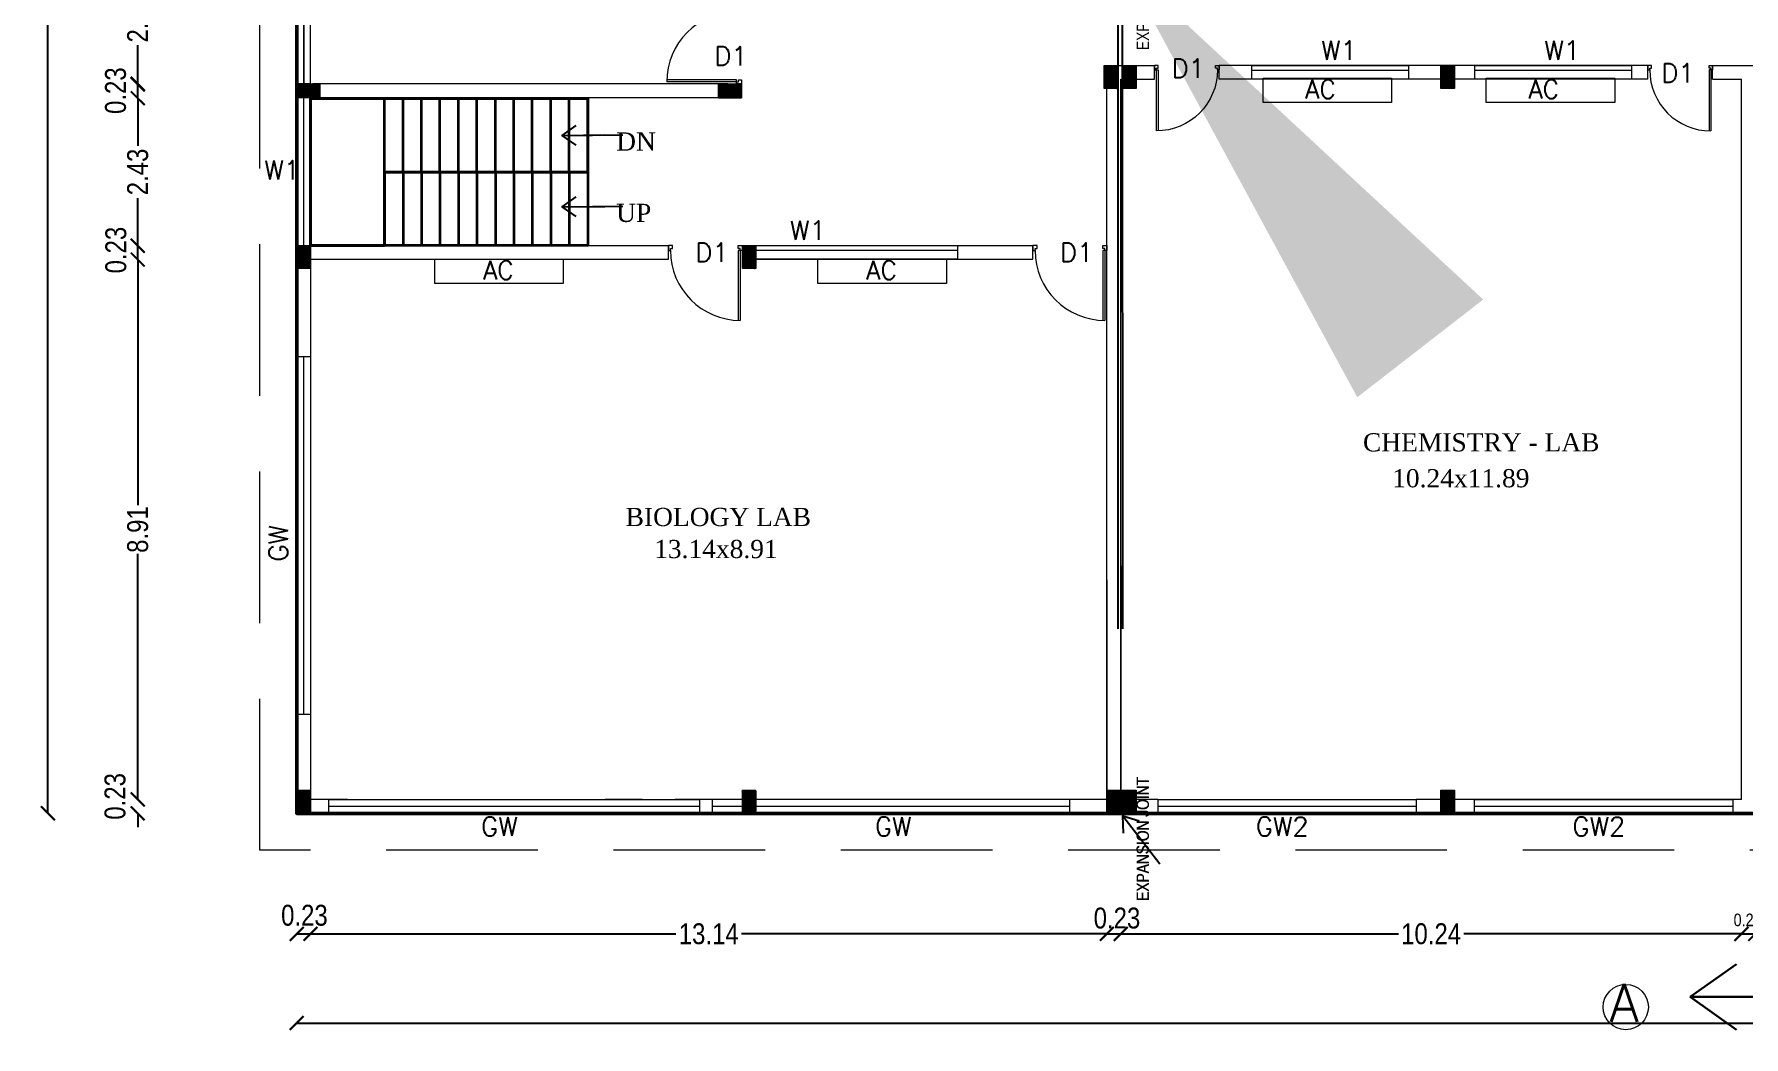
# Model space of a CAD drawing. Header units: metres. Extents: x 43 to 977, y 102 to 459.
# Drawn here: x 531.05 to 559.26, y 140.17 to 156.72 of the extents above; entities that cross this region are included whole.
import ezdxf

# ---------------------------------------------------------------- set-up
doc = ezdxf.new("R2010")
doc.units = ezdxf.units.M
doc.header["$MEASUREMENT"] = 0
doc.header["$PDMODE"] = 3
doc.linetypes.add('DASHDOT', pattern=[1, 0.5, -0.25, 0, -0.25])
doc.linetypes.add('HIDDEN', pattern=[0.375, 0.25, -0.125])
doc.layers.get('0').update_dxf_attribs({"lineweight": 0})
doc.layers.get('Defpoints').update_dxf_attribs({"lineweight": 0})
doc.layers.add('BLK_1_FLR_1_BLT_UP_AREA_EXISTING', color=10, linetype='Continuous')
for name, color, linetype, lineweight in [('Column', 1, 'Continuous', 0), ('DOOR', 1, 'Continuous', 0), ('fence', 15, 'Continuous', 0), ('HAT', 1, 'Continuous', 0), ('hatch', 7, 'Continuous', 0), ('Layer3', 5, 'Continuous', 0), ('main wall', 150, 'Continuous', 0), ('RTEXT', 4, 'Continuous', 0), ('TE', 9, 'Continuous', 0), ('TEXT', 130, 'Continuous', 0), ('WAL', 6, 'Continuous', 0), ('WALL', 7, 'Continuous', 0), ('WIN', 13, 'Continuous', 0)]:
    doc.layers.add(name, color=color, linetype=linetype, lineweight=lineweight)
doc.styles.add('ARIAL NARROW', font='')
doc.styles.add('RTEXT', font='arial.ttf', dxfattribs={"width": 0.8, "height": 8})
doc.styles.get("Standard").update_dxf_attribs({"font": 'romans.shx'})
doc.styles.add('style2', font='romantic.ttf')
doc.styles.add('visa', font='swissc.ttf')
doc.styles.get('ARIAL NARROW').set_extended_font_data('Lydian BT')
doc.dimstyles.new('Copy of o3 400', dxfattribs={"dimscale": 0.23, "dimtxt": 0.9, "dimasz": 1, "dimexe": 5, "dimexo": 9, "dimgap": 0.23, "dimtad": 0, "dimlfac": 4, "dimzin": 3, "dimdsep": 46, "dimtxsty": 'visa', "dimblk": 'ARCHTICK', "dimcen": 0.09, "dimse1": 1, "dimse2": 1, "dimclrd": 7, "dimclre": 256, "dimclrt": 7, "dimadec": 0, "dimazin": 0, "dimtfac": 0.23, "dimtofl": 0, "dimtmove": 2, "dimatfit": 1, "dimldrblk": 'ARCHTICK', "dimfxl": 0, "dimtolj": 1, "dimtzin": 0, "dimarcsym": 0})
doc.dimstyles.new('Copy(2) of S-2', dxfattribs={"dimtxt": 10.5, "dimasz": 8, "dimexe": 2, "dimexo": 50, "dimgap": 5, "dimtad": 0, "dimtoh": 1, "dimdec": 1, "dimzin": 0, "dimdsep": 46, "dimlunit": 4, "dimtxsty": 'ARIAL NARROW', "dimcen": 0.09, "dimdle": 3, "dimse1": 1, "dimse2": 1, "dimclrd": 7, "dimclre": 13, "dimclrt": 7, "dimadec": 0, "dimazin": 0, "dimtfac": 1, "dimtdec": 1, "dimtofl": 0, "dimtmove": 0, "dimatfit": 3, "dimfxl": 0, "dimtolj": 1, "dimtzin": 0, "dimlwd": 13, "dimarcsym": 0})
doc.dimstyles.new('o3', dxfattribs={"dimscale": 0.23, "dimtxt": 0.9, "dimasz": 1, "dimexe": 5, "dimexo": 9, "dimgap": 0.23, "dimtad": 0, "dimzin": 3, "dimdsep": 46, "dimtxsty": 'visa', "dimblk": 'ARCHTICK', "dimcen": 0.09, "dimse1": 1, "dimse2": 1, "dimclrd": 7, "dimclre": 256, "dimclrt": 7, "dimadec": 0, "dimazin": 0, "dimtfac": 0.23, "dimtofl": 0, "dimtmove": 2, "dimatfit": 1, "dimldrblk": 'ARCHTICK', "dimfxl": 0, "dimtolj": 1, "dimtzin": 0, "dimarcsym": 0})
pattern_1 = [(45, (-4890.3920136, 1821.5647746), (-0.0022447263868, 0.0022447263868), [])]
pattern_2 = [(45, (-5129.657927, 1784.839771), (-0.0022447263868, 0.0022447263868), [])]

# ---------------------------------------------------------------- blocks, each defined once
blk = doc.blocks.new('reterte')
for p, q in [((81308.78, 63026.8), (81308.78, 63060.8)), ((81309.78, 63026.8), (81309.78, 63060.79)), ((81308.78, 63026.8), (81309.78, 63026.8))]:
    blk.add_line(p, q)
for points in [[(81307.78, 63026.8), (81308.78, 63026.8), (81308.78, 63025.8), (81309.78, 63025.8), (81309.78, 63024.3), (81307.78, 63024.3)], [(81343.78, 63026.8), (81342.78, 63026.8), (81342.78, 63025.8), (81341.78, 63025.8), (81341.78, 63024.3), (81343.78, 63024.3)]]:
    blk.add_lwpolyline(points, close=True)
blk.add_arc((81308.78, 63026.8), 34, 0, 90)
blk = doc.blocks.new('_ArchTick')
at = {"color": 0, "const_width": 0.15}
blk.add_lwpolyline([(-0.5, -0.5), (0.5, 0.5)], dxfattribs=at)
blk = doc.blocks.new('*D196')
at = {"layer": 'Defpoints', "color": 0, "lineweight": 30}
for p in [(535.611, 144.37), (535.383, 143.862), (535.611, 141.872)]:
    blk.add_point(p, dxfattribs=at)
at = {"layer": 'WALL', "color": 7, "lineweight": -2}
blk.add_line((535.383, 141.872), (535.611, 141.872), dxfattribs=at)
at = {"layer": 'WALL', "color": 7, "lineweight": -2, "xscale": 0.23, "yscale": 0.23, "zscale": 0.23, "rotation": 180}
blk.add_blockref('_ArchTick', (535.383, 141.872), dxfattribs=at)
at = {"layer": 'WALL', "color": 7, "lineweight": -2, "xscale": 0.23, "yscale": 0.23, "zscale": 0.23}
blk.add_blockref('_ArchTick', (535.611, 141.872), dxfattribs=at)
at = {"layer": 'WALL', "color": 7, "insert": (535.51, 142.177), "char_height": 0.345, "attachment_point": 5, "style": 'visa'}
blk.add_mtext('\\A1;0.23', dxfattribs=at)
blk = doc.blocks.new('*D197')
at = {"layer": 'Defpoints', "color": 0, "lineweight": 30}
for p in [(548.751, 145.788), (535.611, 144.552), (548.751, 141.872)]:
    blk.add_point(p, dxfattribs=at)
at = {"layer": 'WALL', "color": 7, "lineweight": -2}
for p, q in [((535.611, 141.872), (541.641, 141.872)), ((548.751, 141.872), (542.721, 141.872))]:
    blk.add_line(p, q, dxfattribs=at)
at = {"layer": 'WALL', "color": 7, "lineweight": -2, "xscale": 0.23, "yscale": 0.23, "zscale": 0.23, "rotation": 180}
blk.add_blockref('_ArchTick', (535.611, 141.872), dxfattribs=at)
at = {"layer": 'WALL', "color": 7, "lineweight": -2, "xscale": 0.23, "yscale": 0.23, "zscale": 0.23}
blk.add_blockref('_ArchTick', (548.751, 141.872), dxfattribs=at)
at = {"layer": 'WALL', "color": 7, "insert": (542.181, 141.872), "char_height": 0.345, "attachment_point": 5, "style": 'visa'}
blk.add_mtext('\\A1;13.14', dxfattribs=at)
blk = doc.blocks.new('*D198')
at = {"layer": 'Defpoints', "color": 0, "lineweight": 30}
for p in [(548.751, 145.788), (548.979, 145.788), (548.979, 141.872)]:
    blk.add_point(p, dxfattribs=at)
at = {"layer": 'WALL', "color": 7, "lineweight": -2}
blk.add_line((548.751, 141.872), (548.979, 141.872), dxfattribs=at)
at = {"layer": 'WALL', "color": 7, "lineweight": -2, "xscale": 0.23, "yscale": 0.23, "zscale": 0.23, "rotation": 180}
blk.add_blockref('_ArchTick', (548.751, 141.872), dxfattribs=at)
at = {"layer": 'WALL', "color": 7, "lineweight": -2, "xscale": 0.23, "yscale": 0.23, "zscale": 0.23}
blk.add_blockref('_ArchTick', (548.979, 141.872), dxfattribs=at)
at = {"layer": 'WALL', "color": 7, "insert": (548.917, 142.131), "char_height": 0.345, "attachment_point": 5, "style": 'visa'}
blk.add_mtext('\\A1;0.23', dxfattribs=at)
blk = doc.blocks.new('*D199')
at = {"layer": 'Defpoints', "color": 0, "lineweight": 30}
for p in [(548.979, 145.788), (559.22, 145.788), (559.22, 141.872)]:
    blk.add_point(p, dxfattribs=at)
at = {"layer": 'WALL', "color": 7, "lineweight": -2}
for p, q in [((548.979, 141.872), (553.56, 141.872)), ((559.22, 141.872), (554.639, 141.872))]:
    blk.add_line(p, q, dxfattribs=at)
at = {"layer": 'WALL', "color": 7, "lineweight": -2, "xscale": 0.23, "yscale": 0.23, "zscale": 0.23, "rotation": 180}
blk.add_blockref('_ArchTick', (548.979, 141.872), dxfattribs=at)
at = {"layer": 'WALL', "color": 7, "lineweight": -2, "xscale": 0.23, "yscale": 0.23, "zscale": 0.23}
blk.add_blockref('_ArchTick', (559.22, 141.872), dxfattribs=at)
at = {"layer": 'WALL', "color": 7, "insert": (554.1, 141.872), "char_height": 0.345, "attachment_point": 5, "style": 'visa'}
blk.add_mtext('\\A1;10.24', dxfattribs=at)
blk = doc.blocks.new('*D200')
at = {"layer": 'Defpoints', "color": 0, "lineweight": 30}
for p in [(559.22, 145.788), (559.449, 145.788), (559.449, 141.872)]:
    blk.add_point(p, dxfattribs=at)
at = {"layer": 'WALL', "color": 7, "lineweight": -2}
blk.add_line((559.22, 141.872), (559.449, 141.872), dxfattribs=at)
at = {"layer": 'WALL', "color": 7, "lineweight": -2, "xscale": 0.23, "yscale": 0.23, "zscale": 0.23, "rotation": 180}
blk.add_blockref('_ArchTick', (559.22, 141.872), dxfattribs=at)
at = {"layer": 'WALL', "color": 7, "lineweight": -2, "xscale": 0.23, "yscale": 0.23, "zscale": 0.23}
blk.add_blockref('_ArchTick', (559.449, 141.872), dxfattribs=at)
at = {"layer": 'WALL', "color": 7, "insert": (559.322, 142.101), "char_height": 0.207, "attachment_point": 5, "style": 'visa'}
blk.add_mtext('\\A1;0.23', dxfattribs=at)
blk = doc.blocks.new('*D211')
at = {"layer": 'Defpoints', "color": 0, "lineweight": 30}
for p in [(535.383, 144.666), (606.252, 144.666), (606.252, 140.4)]:
    blk.add_point(p, dxfattribs=at)
at = {"layer": 'WALL', "color": 7, "lineweight": -2}
for p, q in [((535.383, 140.4), (570.271, 140.4)), ((606.252, 140.4), (571.364, 140.4))]:
    blk.add_line(p, q, dxfattribs=at)
at = {"layer": 'WALL', "color": 7, "lineweight": -2, "xscale": 0.23, "yscale": 0.23, "zscale": 0.23, "rotation": 180}
blk.add_blockref('_ArchTick', (535.383, 140.4), dxfattribs=at)
at = {"layer": 'WALL', "color": 7, "lineweight": -2, "xscale": 0.23, "yscale": 0.23, "zscale": 0.23}
blk.add_blockref('_ArchTick', (606.252, 140.4), dxfattribs=at)
at = {"layer": 'WALL', "color": 7, "insert": (570.817, 140.4), "char_height": 0.345, "attachment_point": 5, "style": 'visa'}
blk.add_mtext('\\A1;70.87', dxfattribs=at)
blk = doc.blocks.new('*D526')
at = {"layer": 'Defpoints', "color": 0, "lineweight": 30}
for p in [(532.76, 143.862), (535.497, 143.862), (535.744, 144.09)]:
    blk.add_point(p, dxfattribs=at)
at = {"layer": 'WALL', "color": 7, "lineweight": -2}
for p, q in [((532.76, 144.09), (532.76, 144.32)), ((532.76, 143.862), (532.76, 143.632))]:
    blk.add_line(p, q, dxfattribs=at)
at = {"layer": 'WALL', "color": 7, "lineweight": -2, "xscale": 0.23, "yscale": 0.23, "zscale": 0.23}
for p, rotation in [((532.76, 144.09), 270), ((532.76, 143.862), 90)]:
    blk.add_blockref('_ArchTick', p, dxfattribs=dict(at, rotation=rotation))
at = {"layer": 'WALL', "color": 7, "insert": (532.386, 144.141), "char_height": 0.345, "attachment_point": 5, "rotation": 90, "style": 'visa'}
blk.add_mtext('\\A1;0.23', dxfattribs=at)
blk = doc.blocks.new('*D527')
at = {"layer": 'Defpoints', "color": 0, "lineweight": 30}
for p in [(532.76, 152.999), (535.826, 152.999), (535.744, 144.09)]:
    blk.add_point(p, dxfattribs=at)
at = {"layer": 'WALL', "color": 7, "lineweight": -2}
for p, q in [((532.76, 152.999), (532.76, 148.945)), ((532.76, 144.09), (532.76, 148.144))]:
    blk.add_line(p, q, dxfattribs=at)
at = {"layer": 'WALL', "color": 7, "lineweight": -2, "xscale": 0.23, "yscale": 0.23, "zscale": 0.23}
for p, rotation in [((532.76, 152.999), 90), ((532.76, 144.09), 270)]:
    blk.add_blockref('_ArchTick', p, dxfattribs=dict(at, rotation=rotation))
at = {"layer": 'WALL', "color": 7, "insert": (532.76, 148.544), "char_height": 0.345, "attachment_point": 5, "rotation": 90, "style": 'visa'}
blk.add_mtext('\\A1;8.91', dxfattribs=at)
blk = doc.blocks.new('*D528')
at = {"layer": 'Defpoints', "color": 0, "lineweight": 30}
for p in [(532.76, 153.227), (535.826, 153.227), (535.826, 152.999)]:
    blk.add_point(p, dxfattribs=at)
at = {"layer": 'WALL', "color": 7, "lineweight": -2}
blk.add_line((532.76, 152.999), (532.76, 153.227), dxfattribs=at)
at = {"layer": 'WALL', "color": 7, "lineweight": -2, "xscale": 0.23, "yscale": 0.23, "zscale": 0.23}
for p, rotation in [((532.76, 153.227), 90), ((532.76, 152.999), 270)]:
    blk.add_blockref('_ArchTick', p, dxfattribs=dict(at, rotation=rotation))
at = {"layer": 'WALL', "color": 7, "insert": (532.4, 153.156), "char_height": 0.345, "attachment_point": 5, "rotation": 90, "style": 'visa'}
blk.add_mtext('\\A1;0.23', dxfattribs=at)
blk = doc.blocks.new('*D529')
at = {"layer": 'Defpoints', "color": 0, "lineweight": 30}
for p in [(532.76, 155.662), (535.826, 155.662), (535.826, 153.227)]:
    blk.add_point(p, dxfattribs=at)
at = {"layer": 'WALL', "color": 7, "lineweight": -2}
for p, q in [((532.76, 155.662), (532.76, 154.876)), ((532.76, 153.227), (532.76, 154.014))]:
    blk.add_line(p, q, dxfattribs=at)
at = {"layer": 'WALL', "color": 7, "lineweight": -2, "xscale": 0.23, "yscale": 0.23, "zscale": 0.23}
for p, rotation in [((532.76, 155.662), 90), ((532.76, 153.227), 270)]:
    blk.add_blockref('_ArchTick', p, dxfattribs=dict(at, rotation=rotation))
at = {"layer": 'WALL', "color": 7, "insert": (532.76, 154.445), "char_height": 0.345, "attachment_point": 5, "rotation": 90, "style": 'visa'}
blk.add_mtext('\\A1;2.43', dxfattribs=at)
blk = doc.blocks.new('*D530')
at = {"layer": 'Defpoints', "color": 0, "lineweight": 30}
for p in [(532.76, 155.891), (535.826, 155.891), (535.826, 155.662)]:
    blk.add_point(p, dxfattribs=at)
at = {"layer": 'WALL', "color": 7, "lineweight": -2}
blk.add_line((532.76, 155.662), (532.76, 155.891), dxfattribs=at)
at = {"layer": 'WALL', "color": 7, "lineweight": -2, "xscale": 0.23, "yscale": 0.23, "zscale": 0.23}
for p, rotation in [((532.76, 155.891), 90), ((532.76, 155.662), 270)]:
    blk.add_blockref('_ArchTick', p, dxfattribs=dict(at, rotation=rotation))
at = {"layer": 'WALL', "color": 7, "insert": (532.395, 155.787), "char_height": 0.345, "attachment_point": 5, "rotation": 90, "style": 'visa'}
blk.add_mtext('\\A1;0.23', dxfattribs=at)
blk = doc.blocks.new('*D536')
at = {"layer": 'Defpoints', "color": 0, "lineweight": 30}
for p in [(535.606, 182.185), (531.278, 143.862), (535.611, 143.862)]:
    blk.add_point(p, dxfattribs=at)
at = {"layer": 'WALL', "color": 7, "lineweight": -2}
for p, q in [((531.278, 182.185), (531.278, 163.57)), ((531.278, 143.862), (531.278, 162.477))]:
    blk.add_line(p, q, dxfattribs=at)
at = {"layer": 'WALL', "color": 7, "lineweight": -2, "xscale": 0.23, "yscale": 0.23, "zscale": 0.23}
for p, rotation in [((531.278, 182.185), 90), ((531.278, 143.862), 270)]:
    blk.add_blockref('_ArchTick', p, dxfattribs=dict(at, rotation=rotation))
at = {"layer": 'WALL', "color": 7, "insert": (531.278, 163.023), "char_height": 0.345, "attachment_point": 5, "rotation": 90, "style": 'visa'}
blk.add_mtext('\\A1;38.32', dxfattribs=at)
blk = doc.blocks.new('*D537')
at = {"layer": 'Defpoints', "color": 0, "lineweight": 30}
for p in [(532.76, 158.033), (536.081, 158.033), (536.081, 155.899)]:
    blk.add_point(p, dxfattribs=at)
at = {"layer": 'WALL', "color": 7, "lineweight": -2}
for p, q in [((532.76, 158.033), (532.76, 157.397)), ((532.76, 155.899), (532.76, 156.535))]:
    blk.add_line(p, q, dxfattribs=at)
at = {"layer": 'WALL', "color": 7, "lineweight": -2, "xscale": 0.23, "yscale": 0.23, "zscale": 0.23}
for p, rotation in [((532.76, 158.033), 90), ((532.76, 155.899), 270)]:
    blk.add_blockref('_ArchTick', p, dxfattribs=dict(at, rotation=rotation))
at = {"layer": 'WALL', "color": 7, "insert": (532.76, 156.966), "char_height": 0.345, "attachment_point": 5, "rotation": 90, "style": 'visa'}
blk.add_mtext('\\A1;2.13', dxfattribs=at)

msp = doc.modelspace()

# ---------------------------------------------------------------- hatches: boundary and pattern name
h = msp.add_hatch()
h.set_pattern_fill('ANSI31', color=256, scale=0.025396, angle=90, style=0)
h.set_pattern_definition([(135, (-1129.9780148, -5283.4267012), (-0.0022447263868, -0.0022447263868), [])])
h.paths.add_polyline_path([(535.38269, 155.89931), (535.38269, 155.67075), (535.76363, 155.67075), (535.76363, 155.89931)])
at = {"layer": 'hatch'}
h = msp.add_hatch(dxfattribs=at)
h.set_pattern_fill('ANSI31', color=256, scale=0.025396, style=0)
h.set_pattern_definition(pattern_1)
h.paths.add_polyline_path([(548.934, 156.20407), (548.70544, 156.20407), (548.70544, 155.82313), (548.934, 155.82313)])
h = msp.add_hatch(dxfattribs=at)
h.set_pattern_fill('ANSI31', color=256, scale=0.025396, style=0)
h.set_pattern_definition(pattern_1)
h.paths.add_polyline_path([(548.934, 156.20407), (548.70544, 156.20407), (548.70544, 155.82313), (548.934, 155.82313)])
h = msp.add_hatch(dxfattribs=at)
h.set_pattern_fill('ANSI31', color=256, scale=0.025396, style=0)
h.set_pattern_definition([(45, (-4890.092818, 1821.5647746), (-0.0022447263868, 0.0022447263868), [])])
h.paths.add_polyline_path([(549.2332, 156.20407), (549.00463, 156.20407), (549.00463, 155.82313), (549.2332, 155.82313)])
h = msp.add_hatch(dxfattribs=at)
h.set_pattern_fill('ANSI31', color=256, scale=0.025396, style=0)
h.set_pattern_definition([(45, (-4884.8373678, 1821.5647746), (-0.0022447263868, 0.0022447263868), [])])
h.paths.add_polyline_path([(554.48865, 156.20407), (554.26008, 156.20407), (554.26008, 155.82313), (554.48865, 155.82313)])
h = msp.add_hatch(dxfattribs=at)
h.set_pattern_fill('ANSI31', color=256, scale=0.025396, angle=90, style=0)
h.set_pattern_definition([(135, (-1123.017289, -5283.4267012), (-0.0022447263868, -0.0022447263868), [])])
h.paths.add_polyline_path([(542.34342, 155.89931), (542.34342, 155.67075), (542.72436, 155.67075), (542.72436, 155.89931)])
h = msp.add_hatch(dxfattribs=at)
h.set_pattern_fill('ANSI31', color=256, scale=0.025396, style=0)
h.set_pattern_definition(pattern_2)
h.paths.add_polyline_path([(535.61126, 153.23272), (535.38269, 153.23272), (535.38269, 152.85177), (535.61126, 152.85177)])
h.paths.add_polyline_path([(542.9619, 153.23272), (542.7342, 153.23272), (542.7342, 153.148), (542.73333, 153.148), (542.73333, 152.85177), (542.9619, 152.85177)])
h = msp.add_hatch(dxfattribs=at)
h.set_pattern_fill('ANSI31', color=256, scale=0.025396, style=0)
h.set_pattern_definition(pattern_2)
h.paths.add_polyline_path([(535.61126, 144.24247), (535.38269, 144.24247), (535.38269, 143.86152), (535.61126, 143.86152)])
h.paths.add_polyline_path([(542.9619, 144.24247), (542.73333, 144.24247), (542.73333, 144.09009), (542.73333, 143.86152), (542.9619, 143.86152)])
h = msp.add_hatch(dxfattribs=at)
h.set_pattern_fill('ANSI31', color=256, scale=0.025396, style=0)
h.set_pattern_definition([(45, (-4890.3467797, 1809.6031738), (-0.0022447263868, 0.0022447263868), [])])
h.paths.add_polyline_path([(548.97924, 144.24247), (548.75067, 144.24247), (548.75067, 143.86152), (548.97924, 143.86152)])
h = msp.add_hatch(dxfattribs=at)
h.set_pattern_fill('ANSI31', color=256, scale=0.025396, style=0)
h.set_pattern_definition([(45, (-4890.092818, 1809.6031738), (-0.0022447263868, 0.0022447263868), [])])
h.paths.add_polyline_path([(549.2332, 144.24247), (549.00463, 144.24247), (549.00463, 143.86152), (549.2332, 143.86152)])
h = msp.add_hatch(dxfattribs=at)
h.set_pattern_fill('ANSI31', color=256, scale=0.025396, style=0)
h.set_pattern_definition([(45, (-4884.8373678, 1809.6031738), (-0.0022447263868, 0.0022447263868), [])])
h.paths.add_polyline_path([(554.48865, 144.24247), (554.26008, 144.24247), (554.26008, 143.86152), (554.48865, 143.86152)])

# ---------------------------------------------------------------- linework, layer by layer
for p, q in [((535.38557, 155.89931), (535.61414, 155.89931)), ((535.61414, 155.89931), (535.38557, 155.89931)), ((535.76363, 155.89931), (535.64935, 155.89931)), ((535.76363, 155.67075), (535.64935, 155.67075)), ((536.83027, 153.23608), (536.83027, 155.66739)), ((537.13503, 153.23608), (537.13503, 155.66739)), ((537.43978, 153.23608), (537.43978, 155.66739)), ((537.74454, 153.23608), (537.74454, 155.66739)), ((538.04929, 153.23608), (538.04929, 155.66739)), ((538.35404, 153.23608), (538.35404, 155.66739)), ((538.6588, 153.23608), (538.6588, 155.66739)), ((538.96355, 153.23608), (538.96355, 155.66739)), ((539.26831, 153.23608), (539.26831, 155.66739)), ((539.57306, 153.23608), (539.57306, 155.66739)), ((539.87782, 153.23608), (539.87782, 155.66739)), ((540.18257, 153.23608), (540.18257, 155.66739)), ((536.83027, 154.45173), (540.18257, 154.45173))]:
    msp.add_line(p, q)
at = {"lineweight": 35, "ltscale": 20}
for p, q in [((536.83194, 154.44389), (536.83194, 155.65955)), ((537.1367, 154.44389), (537.1367, 155.65955)), ((537.44145, 154.44389), (537.44145, 155.65955)), ((537.7462, 154.44389), (537.7462, 155.65955)), ((538.05096, 154.44389), (538.05096, 155.65955)), ((538.35571, 154.44389), (538.35571, 155.65955)), ((538.66047, 154.44389), (538.66047, 155.65955)), ((538.96522, 154.44389), (538.96522, 155.65955)), ((539.26998, 154.44389), (539.26998, 155.65955)), ((539.57473, 154.44389), (539.57473, 155.65955)), ((539.87948, 154.44389), (539.87948, 155.65955)), ((540.18424, 154.44389), (540.18424, 155.65955)), ((536.83194, 154.44389), (536.83194, 153.23022)), ((537.1367, 154.44389), (537.1367, 153.23022)), ((537.44145, 154.44389), (537.44145, 153.23022)), ((537.7462, 154.44389), (537.7462, 153.23022)), ((538.05096, 154.44389), (538.05096, 153.23022)), ((538.35571, 154.44389), (538.35571, 153.23022)), ((538.66047, 154.44389), (538.66047, 153.23022)), ((538.96522, 154.44389), (538.96522, 153.23022)), ((539.26998, 154.44389), (539.26998, 153.23022)), ((539.57473, 154.44389), (539.57473, 153.23022)), ((539.87948, 154.44389), (539.87948, 153.23022)), ((540.18424, 154.44389), (540.18424, 153.23022))]:
    msp.add_line(p, q, dxfattribs=at)
for points in [[(535.38269, 155.67075), (535.38269, 155.89931), (535.76363, 155.89931), (535.76363, 155.67075)], [(535.38269, 155.89931), (535.76363, 155.89931), (535.76363, 155.67075), (535.38269, 155.67075)]]:
    msp.add_lwpolyline(points, close=True)
at = {"const_width": 0.0254}
msp.add_lwpolyline([(535.49697, 153.24142), (535.49697, 155.67075)], dxfattribs=at)
at = {"lineweight": 35, "ltscale": 20}
for points in [[(536.83194, 155.65955), (535.61293, 155.65955), (535.61293, 153.23022), (536.83194, 153.23022)], [(535.61293, 155.65955), (540.18424, 155.65955), (540.18424, 153.23022), (535.61293, 153.23022)], [(536.83194, 155.65955), (540.18424, 155.65955), (540.18424, 154.44389), (536.83194, 154.44389)]]:
    msp.add_lwpolyline(points, close=True, dxfattribs=at)
msp.add_lwpolyline([(536.83194, 153.23022), (536.83194, 154.44389), (540.18424, 154.44389), (540.18424, 153.23022), (539.57473, 153.23022)], dxfattribs=at)
at = {"layer": 'BLK_1_FLR_1_BLT_UP_AREA_EXISTING', "color": 26, "lineweight": 50}
msp.add_lwpolyline([(606.25585, 143.85945), (535.38478, 143.85945), (535.38478, 181.79973), (535.42632, 183.85388), (535.49819, 184.92495), (535.60683, 186.00581), (535.73179, 186.95067), (535.89908, 187.97396), (536.09101, 188.95436), (536.31139, 189.9321), (536.57547, 190.95268), (536.84142, 191.91606), (537.11247, 192.89795), (537.39153, 193.85511), (537.70951, 194.84629), (538.0225, 195.82193)], dxfattribs=at)
at = {"layer": 'Column'}
for points in [[(548.70544, 156.20407), (548.934, 156.20407), (548.934, 155.82313), (548.70544, 155.82313)], [(548.70544, 156.20407), (548.934, 156.20407), (548.934, 155.82313), (548.70544, 155.82313)], [(549.00463, 156.20407), (549.2332, 156.20407), (549.2332, 155.82313), (549.00463, 155.82313)], [(554.26008, 156.20407), (554.48865, 156.20407), (554.48865, 155.82313), (554.26008, 155.82313)], [(542.34342, 155.67075), (542.34342, 155.89931), (542.72436, 155.89931), (542.72436, 155.67075)], [(542.34342, 155.89931), (542.72436, 155.89931), (542.72436, 155.67075), (542.34342, 155.67075)], [(535.38269, 153.23272), (535.61126, 153.23272), (535.61126, 152.85177), (535.38269, 152.85177)], [(535.38269, 144.24247), (535.61126, 144.24247), (535.61126, 143.86152), (535.38269, 143.86152)], [(548.75067, 144.24247), (548.97924, 144.24247), (548.97924, 143.86152), (548.75067, 143.86152)], [(549.00463, 144.24247), (549.2332, 144.24247), (549.2332, 143.86152), (549.00463, 143.86152)], [(554.26008, 144.24247), (554.48865, 144.24247), (554.48865, 143.86152), (554.26008, 143.86152)]]:
    msp.add_lwpolyline(points, close=True, dxfattribs=at)
at = {"layer": 'fence', "linetype": 'HIDDEN', "ltscale": 10}
for p, q in [((534.77318, 143.25202), (534.7695, 185.74514)), ((606.86164, 143.25202), (534.77318, 143.25202))]:
    msp.add_line(p, q, dxfattribs=at)
at = {"layer": 'Layer3', "linetype": 'DASHDOT', "lineweight": 30, "ltscale": 100}
for q in [(559.14142, 141.37243), (561.38303, 140.83045), (559.14142, 140.28846)]:
    msp.add_line((558.37183, 140.83045), q, dxfattribs=at)
at = {"layer": 'main wall', "linetype": 'HIDDEN', "lineweight": -3, "ltscale": 50}
for p, q in [((548.92844, 159.40399), (548.92844, 144.24247)), ((549.00463, 159.40559), (549.00672, 144.24247))]:
    msp.add_line(p, q, dxfattribs=at)
at = {"layer": 'WAL'}
msp.add_line((549.58874, 143.86152), (548.75067, 143.86152), dxfattribs=at)
at = {"layer": 'WALL'}
for p, q in [((535.61126, 155.89771), (535.61126, 161.55053)), ((535.38269, 155.67075), (535.38269, 158.19342)), ((548.75067, 143.86152), (548.75067, 156.20407)), ((548.75067, 156.20407), (549.53659, 156.20407)), ((549.53659, 155.9755), (549.53659, 156.20407)), ((557.67863, 156.20407), (550.60323, 156.20407)), ((550.60323, 155.9755), (550.60323, 156.20407)), ((551.14069, 155.9755), (551.14069, 156.20407)), ((553.75102, 156.20407), (553.52245, 156.20407)), ((553.7311, 155.9755), (553.7311, 156.20407)), ((554.82288, 155.9755), (554.82288, 156.20407)), ((557.43321, 156.20407), (557.20464, 156.20407)), ((557.41329, 155.9755), (557.41329, 156.20407)), ((557.67863, 155.9755), (557.67863, 156.20407)), ((558.74527, 156.20407), (559.93976, 156.20407)), ((558.74527, 155.9755), (558.74527, 156.20407)), ((542.49579, 155.89931), (535.76363, 155.89931)), ((542.34342, 155.89931), (542.49579, 155.89931)), ((548.97924, 144.09009), (548.97924, 155.9755)), ((548.97924, 155.9755), (549.53659, 155.9755)), ((557.67863, 155.9755), (550.60323, 155.9755)), ((558.74527, 155.9755), (559.22008, 155.9755)), ((559.22008, 144.09009), (559.22008, 155.9755)), ((535.38269, 155.67075), (535.38269, 143.86152)), ((535.61126, 155.67075), (535.61126, 144.09009)), ((542.72436, 155.67075), (535.76363, 155.67075)), ((542.34342, 155.67075), (542.72436, 155.67075)), ((535.38269, 153.23272), (541.51621, 153.23272)), ((541.51621, 153.00415), (541.51621, 153.23272)), ((542.73797, 153.23272), (547.53079, 153.23272)), ((542.92002, 153.00415), (542.92002, 153.23272)), ((546.28857, 153.00415), (546.28857, 153.23272)), ((547.53079, 153.00415), (547.53079, 153.23272)), ((535.38269, 153.00415), (541.51621, 153.00415)), ((542.73388, 153.00415), (547.53079, 153.00415)), ((535.38269, 151.40125), (535.61126, 151.40125)), ((535.38269, 150.67745), (535.38269, 150.06795)), ((548.97924, 147.94355), (548.97924, 144.09009)), ((548.75067, 147.71498), (548.75067, 143.86152)), ((535.38269, 145.49819), (535.61126, 145.49819)), ((536.22077, 143.86152), (535.38269, 143.86152)), ((536.22077, 144.09009), (535.61126, 144.09009)), ((535.90514, 144.09009), (535.90514, 143.86152)), ((541.08441, 144.09009), (540.4749, 144.09009)), ((542.2381, 143.86152), (540.79052, 143.86152)), ((542.2381, 144.09009), (541.6286, 144.09009)), ((542.02967, 144.09009), (542.02967, 143.86152)), ((542.2381, 144.09009), (542.2381, 143.86152)), ((549.58874, 144.09009), (548.14116, 144.09009)), ((548.14116, 143.86152), (548.14116, 144.09009)), ((549.58874, 143.86152), (548.14116, 143.86152)), ((549.58874, 144.09009), (549.58874, 143.86152)), ((553.8553, 144.09009), (553.8553, 143.86152)), ((554.26008, 144.09009), (553.8553, 144.09009)), ((565.84203, 143.86152), (553.8553, 143.86152)), ((559.22008, 144.09009), (554.48865, 144.09009)), ((554.81248, 144.09009), (554.81248, 143.86152)), ((559.07904, 144.09009), (559.07904, 143.86152))]:
    msp.add_line(p, q, dxfattribs=at)
at = {"layer": 'WALL', "color": 5}
msp.add_circle((557.31212, 140.66398), 0.37356, dxfattribs=at)
at = {"layer": 'WIN', "color": 7}
for p, q in [((551.14069, 156.20407), (553.7311, 156.20407)), ((554.82288, 156.20407), (557.41329, 156.20407)), ((553.7311, 155.9755), (551.14069, 155.9755)), ((557.41329, 155.9755), (554.82288, 155.9755)), ((542.92002, 153.23272), (546.28857, 153.23272)), ((546.28857, 153.00415), (542.92002, 153.00415)), ((535.38269, 145.49819), (535.38269, 151.40125)), ((535.61126, 151.40125), (535.61126, 145.49819)), ((535.90514, 144.09009), (542.02967, 144.09009)), ((542.02967, 143.86152), (535.90514, 143.86152)), ((548.14116, 144.09009), (542.2381, 144.09009)), ((542.2381, 143.86152), (548.14116, 143.86152)), ((549.58874, 144.09009), (553.8553, 144.09009)), ((553.8553, 143.86152), (549.58874, 143.86152)), ((554.81248, 144.09009), (559.07904, 144.09009)), ((559.07904, 143.86152), (554.81248, 143.86152))]:
    msp.add_line(p, q, dxfattribs=at)
at = {"layer": 'WIN', "const_width": 0.0254}
for points in [[(535.49986, 158.03259), (535.49986, 155.89931)], [(551.14069, 156.1232), (553.7311, 156.1232)], [(554.82288, 156.1232), (557.41329, 156.1232)], [(542.92002, 153.15185), (546.28857, 153.15185)], [(535.49697, 145.49819), (535.49697, 151.40125)], [(535.90514, 143.97581), (542.02967, 143.97581)], [(548.14116, 143.97581), (542.2381, 143.97581)], [(549.58874, 143.97581), (553.8553, 143.97581)], [(554.81248, 143.97581), (559.07904, 143.97581)]]:
    msp.add_lwpolyline(points, dxfattribs=at)
at = {"layer": 'WIN', "lineweight": 9}
for points in [[(551.32879, 155.99034), (553.44899, 155.99034), (553.44899, 155.59083), (551.32879, 155.59083)], [(555.01098, 155.99034), (557.13118, 155.99034), (557.13118, 155.59083), (555.01098, 155.59083)], [(537.65922, 153.00415), (539.77943, 153.00415), (539.77943, 152.60464), (537.65922, 152.60464)], [(543.98352, 153.00415), (546.10373, 153.00415), (546.10373, 152.60464), (543.98352, 152.60464)]]:
    msp.add_lwpolyline(points, close=True, dxfattribs=at)

# ---------------------------------------------------------------- block references
at = {"layer": 'DOOR'}
for p, xscale, yscale, zscale, rotation in [((2678.34153, -2599.26567), 0.0338856130505797, 0.0338856130505797, 0.0338856130505797, 90), ((-1861.47632, 2025.05845), -0.0296529160508135, 0.0296529160508135, 0.0296529160506663, 180), ((2969.75818, 2025.05845), 0.0296529160508135, 0.0296529160508135, 0.0296529160508135, 180), ((3297.90022, 2288.84988), 0.0338856130505797, 0.0338856130505797, 0.0338856130505797, 180), ((3303.91479, 2288.84988), 0.0338856130505797, 0.0338856130505797, 0.0338856130505797, 180)]:
    msp.add_blockref('reterte', p, dxfattribs=dict(at, xscale=xscale, yscale=yscale, zscale=zscale, rotation=rotation))

# ---------------------------------------------------------------- texts
at = {"layer": 'RTEXT', "style": 'RTEXT', "width": 0.8}
for p in [(549.44432, 156.4561), (549.44264, 142.42148), (549.44432, 142.41364)]:
    msp.add_text('EXPANSION JOINT', height=0.2031694, rotation=90, dxfattribs=at).set_placement(p)
at = {"layer": 'TEXT', "color": 4, "style": 'style2'}
for s, p in [('DN', (540.65401, 154.7976)), ('UP', (540.65401, 153.6198)), ('CHEMISTRY - LAB ', (552.97595, 149.83365)), ('10.24x11.89', (553.45727, 149.24153)), ('BIOLOGY LAB', (540.8101, 148.60193)), ('13.14x8.91', (541.28004, 148.0733))]:
    msp.add_text(s, height=0.3, dxfattribs=at).set_placement(p)
at = {"layer": 'WALL'}
for s, height, p in [('W1', 0.313036, (552.28441, 156.29521)), ('W1', 0.313036, (555.9666, 156.29521)), ('D1', 0.313036, (542.27257, 156.20374)), ('D1', 0.313036, (549.81679, 155.99781)), ('D1', 0.313036, (557.89647, 155.92125)), ('W1', 0.313036, (534.84649, 154.31872)), ('W1', 0.313036, (543.52156, 153.32386)), ('D1', 0.313036, (541.95904, 152.96018)), ('D1', 0.313036, (547.97362, 152.96018)), ('GW', 0.313036, (538.42453, 143.48744)), ('GW', 0.313036, (544.92387, 143.48744)), ('GW2', 0.313036, (551.20714, 143.48744)), ('GW2', 0.313036, (556.43088, 143.48744)), ('A', 0.62607, (557.04342, 140.42017))]:
    msp.add_text(s, height=height, dxfattribs=at).set_placement(p)
msp.add_text('GW', height=0.313036, rotation=90, dxfattribs=at).set_placement((535.23691, 148.01758))
at = {"layer": 'WIN', "lineweight": 9}
for p in [(552.02098, 155.65859), (555.70317, 155.65859), (538.45492, 152.6724), (544.77923, 152.6724)]:
    msp.add_text('AC', height=0.304754, dxfattribs=at).set_placement(p)

# ---------------------------------------------------------------- dimensions: what is measured, and where the dimension line sits
at = {"layer": 'WALL'}
for base, p1, p2, picture, middle in [((531.27786, 143.86152), (535.60613, 182.18535), (535.61126, 143.86152), '*D536', (531.27786, 163.02344)), ((532.75999, 158.03259), (536.08122, 155.89931), (536.08122, 158.03259), '*D537', (532.75999, 156.96595)), ((532.75999, 155.66204), (535.82581, 153.22737), (535.82581, 155.66204), '*D529', (532.75999, 154.44471)), ((532.75999, 152.9988), (535.74436, 144.09009), (535.82581, 152.9988), '*D527', (532.75999, 148.54445))]:
    dim = msp.add_linear_dim(base=base, p1=p1, p2=p2, angle=90, dimstyle='o3', override={"dimtxt": 1.5, "dimpost": '\\X'}, dxfattribs=at)
    dim.commit()
    dim.dimension.update_dxf_attribs({"geometry": picture, "text_midpoint": middle})
for base, p1, p2, picture, middle in [((532.75999, 155.89061), (535.82581, 155.66204), (535.82581, 155.89061), '*D530', (532.39543, 155.78676)), ((532.75999, 153.22737), (535.82581, 152.9988), (535.82581, 153.22737), '*D528', (532.4, 153.15588)), ((532.75999, 143.86152), (535.74436, 144.09009), (535.49697, 143.86152), '*D526', (532.38618, 144.14084))]:
    dim = msp.add_linear_dim(base=base, p1=p1, p2=p2, angle=90, dimstyle='o3', override={"dimtxt": 1.5, "dimpost": '\\X'}, dxfattribs=at)
    dim.commit()
    dim.dimension.update_dxf_attribs({"geometry": picture, "text_midpoint": middle, "dimtype": 160})
for base, p1, p2, picture, middle in [((548.75067, 141.87183), (535.61126, 144.55203), (548.75067, 145.78825), '*D197', (542.18096, 141.87183)), ((559.22008, 141.87183), (548.97924, 145.78825), (559.22008, 145.78825), '*D199', (554.09966, 141.87183))]:
    dim = msp.add_linear_dim(base=base, p1=p1, p2=p2, dimstyle='o3', override={"dimtxt": 1.5, "dimpost": '\\X'}, dxfattribs=at)
    dim.commit()
    dim.dimension.update_dxf_attribs({"geometry": picture, "text_midpoint": middle})
for base, p1, p2, override, picture, middle in [((548.97924, 141.87183), (548.75067, 145.78825), (548.97924, 145.78825), {"dimtxt": 1.5, "dimpost": '\\X'}, '*D198', (548.91652, 142.13092)), ((559.44865, 141.87183), (559.22008, 145.78825), (559.44865, 145.78825), {"dimpost": '\\X'}, '*D200', (559.32245, 142.10066)), ((535.61126, 141.87183), (535.38269, 143.86152), (535.61126, 144.37002), {"dimtxt": 1.5, "dimpost": '\\X'}, '*D196', (535.50973, 142.17735))]:
    dim = msp.add_linear_dim(base=base, p1=p1, p2=p2, dimstyle='o3', override=override, dxfattribs=at)
    dim.commit()
    dim.dimension.update_dxf_attribs({"geometry": picture, "text_midpoint": middle, "dimtype": 160})
dim = msp.add_aligned_dim(p1=(535.38269, 144.66631), p2=(606.25213, 144.66631), distance=-4.26656, dimstyle='o3', override={"dimtxt": 1.5, "dimpost": '\\X'}, dxfattribs=at)
dim.commit()
dim.dimension.update_dxf_attribs({"geometry": '*D211', "text_midpoint": (570.81741, 140.39976)})

# ---------------------------------------------------------------- leaders
at = {"ltscale": 20}
for points in [[(539.76438, 155.04593), (540.46671, 155.05516)], [(539.76438, 153.86813), (540.46671, 153.87736)]]:
    msp.add_leader(points, dimstyle='Copy of o3 400', override={"dimtxt": 1, "dimldrblk": 'Open90'}, dxfattribs=at)
at = {"layer": 'HAT', "color": 5, "linetype": 'Continuous', "lineweight": -3}
msp.add_leader([(549.0172, 157.85458), (549.3527, 157.42211)], dimstyle='Copy(2) of S-2', override={"dimgap": 5, "dimtad": 0}, dxfattribs=at)
at = {"layer": 'TE', "color": 22, "ltscale": 20}
msp.add_leader([(549.01303, 143.81746), (549.34852, 143.38499)], dimstyle='Copy of o3 400', override={"dimtxt": 1, "dimldrblk": 'Open90'}, dxfattribs=at)

doc.saveas('drawing.dxf')
